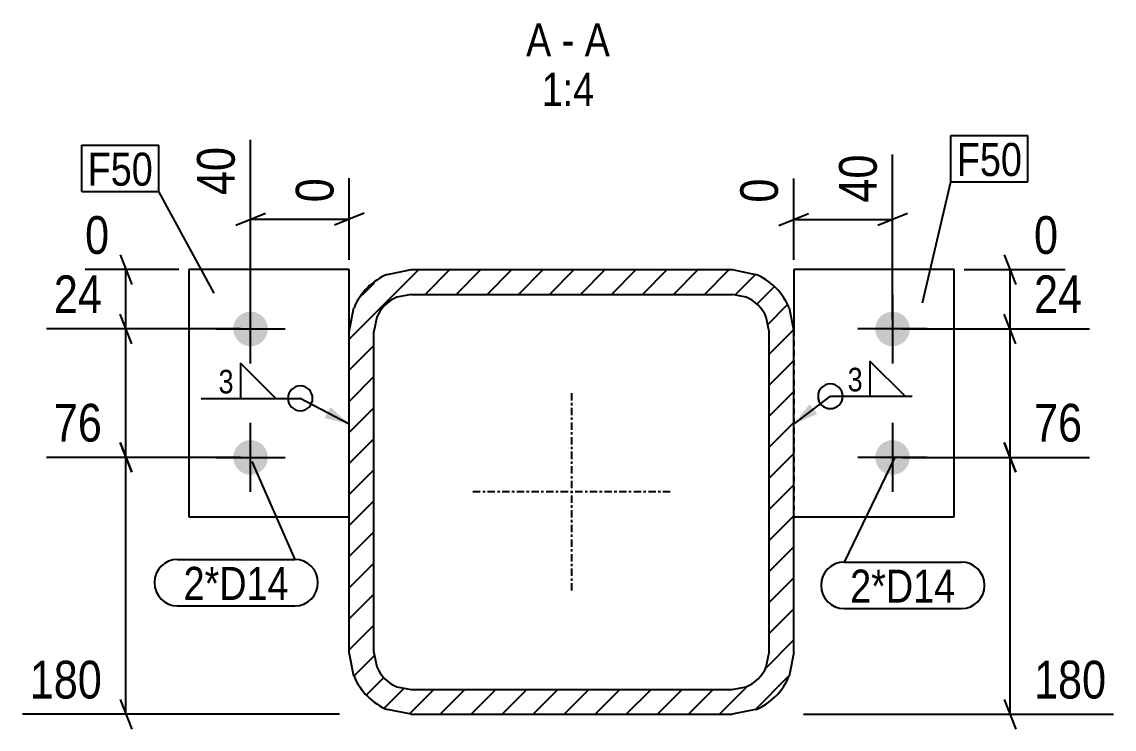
# Model space of a CAD drawing. Header units: millimetres. Extents: x 12 to 42742, y 6 to 829.
# Drawn here: x 26726.4 to 27168.8, y 9.6 to 295.9 of the extents above; entities that cross this region are included whole.
import ezdxf

# ---------------------------------------------------------------- set-up
doc = ezdxf.new("R2010")
doc.units = ezdxf.units.MM
doc.linetypes.add('DXK_LINE_DOT2', pattern=[3.9198, 1.9599, -1.9599])
doc.linetypes.add('DXK_LINE_DOT3', pattern=[5.9187, 2.979, -0.9799, 0.9799, -0.9799])
for name, color, linetype in [('MÅLSÆTNING', 7, 'Continuous'), ('STÅL', 7, 'Continuous'), ('TEKST', 7, 'Continuous')]:
    doc.layers.add(name, color=color, linetype=linetype)
doc.styles.add('Arial Narrow', font='ARIALN.TTF', dxfattribs={"height": 0.2})

msp = doc.modelspace()

# ---------------------------------------------------------------- hatches: boundary and pattern name
at = {"layer": 'STÅL', "linetype": 'Continuous'}
h = msp.add_hatch(dxfattribs=at)
h.set_pattern_fill('', scale=2.8, style=0, pattern_type=0)
h.set_pattern_definition([(45, (26860.9285, 31.033), (-6.28618, 6.28618), [])])
h.paths.add_polyline_path([(26859.03, 40.6), (26860.93, 31.03), (26866.35, 22.92), (26874.46, 17.5), (26884.03, 15.6), (27014.03, 15.6), (27023.59, 17.5), (27031.7, 22.92), (27037.12, 31.03), (27039.03, 40.6), (27039.03, 170.6), (27037.12, 180.17), (27031.7, 188.28), (27023.59, 193.7), (27014.03, 195.6), (26884.03, 195.6), (26874.46, 193.7), (26866.35, 188.28), (26860.93, 180.17), (26859.03, 170.6)])
h.paths.add_polyline_path([(26870.17, 176.34), (26873.42, 181.21), (26878.29, 184.46), (26884.03, 185.6), (27014.03, 185.6), (27019.77, 184.46), (27024.63, 181.21), (27027.88, 176.34), (27029.03, 170.6), (27029.03, 40.6), (27027.88, 34.86), (27024.63, 29.99), (27019.77, 26.74), (27014.03, 25.6), (26884.03, 25.6), (26878.29, 26.74), (26873.42, 29.99), (26870.17, 34.86), (26869.03, 40.6), (26869.03, 170.6)])
for points in [[(26819.03, 178.6, -1), (26819.03, 164.6, -1)], [(27079.03, 164.6, -1), (27079.03, 178.6, -1)], [(26819.03, 126.6, -1), (26819.03, 112.6, -1)], [(27079.03, 112.6, -1), (27079.03, 126.6, -1)]]:
    msp.add_hatch(color=96, dxfattribs=at).paths.add_polyline_path(points)
at = {"layer": 'TEKST', "linetype": 'Continuous'}
for points in [[(26851.33, 139.96), (26859.03, 133.1), (26849.01, 135.53)], [(27048.51, 137.15), (27039.03, 133.1), (27045.48, 141.13)]]:
    msp.add_hatch(color=3, dxfattribs=at).paths.add_polyline_path(points)

# ---------------------------------------------------------------- linework, layer by layer
at = {"layer": 'MÅLSÆTNING', "color": 7, "linetype": 'Continuous'}
for p, q in [((26819.03, 175.6), (26819.03, 248.2)), ((27079.03, 175.6), (27079.03, 242.24)), ((26859.03, 199.6), (26859.03, 232.62)), ((27039.03, 199.6), (27039.03, 232.49)), ((26813.03, 213.67), (26825.03, 218.47)), ((26865.03, 218.47), (26853.03, 213.67)), ((27033.03, 213.54), (27045.03, 218.34)), ((27085.03, 218.34), (27073.03, 213.54)), ((26819.03, 216.07), (26859.03, 216.07)), ((27039.03, 215.94), (27079.03, 215.94)), ((26766.18, 201.6), (26770.98, 189.6)), ((27124.21, 201.6), (27129.01, 189.6)), ((26768.58, 171.6), (26768.58, 195.6)), ((27126.61, 171.6), (27126.61, 195.6)), ((26770.98, 165.6), (26766.18, 177.6)), ((26770.98, 165.6), (26766.18, 177.6)), ((27129.01, 165.6), (27124.21, 177.6)), ((27129.01, 165.6), (27124.21, 177.6)), ((26815.03, 171.6), (26736.45, 171.6)), ((26815.03, 171.6), (26736.45, 171.6)), ((26768.58, 119.6), (26768.58, 171.6)), ((27083.03, 171.6), (27158.74, 171.6)), ((27083.03, 171.6), (27158.74, 171.6)), ((27126.61, 119.6), (27126.61, 171.6)), ((26770.98, 113.6), (26766.18, 125.6)), ((26766.18, 125.6), (26770.98, 113.6)), ((27129.01, 113.6), (27124.21, 125.6)), ((27124.21, 125.6), (27129.01, 113.6)), ((26815.03, 119.6), (26736.45, 119.6)), ((26815.03, 119.6), (26736.45, 119.6)), ((26768.58, 15.6), (26768.58, 119.6)), ((27083.03, 119.6), (27158.74, 119.6)), ((27083.03, 119.6), (27158.74, 119.6)), ((27126.61, 15.6), (27126.61, 119.6)), ((26766.18, 21.6), (26770.98, 9.6)), ((27124.21, 21.6), (27129.01, 9.6)), ((26855.03, 15.6), (26726.7, 15.6)), ((27043.03, 15.6), (27168.49, 15.6))]:
    msp.add_line(p, q, dxfattribs=at)
at = {"layer": 'STÅL', "color": 2, "linetype": 'Continuous'}
for p, q in [((26794.03, 195.6), (26794.03, 95.6)), ((26859.03, 195.6), (26794.03, 195.6)), ((26859.03, 170.6), (26859.03, 195.6)), ((26874.46, 193.7), (26884.03, 195.6)), ((26884.03, 195.6), (27014.03, 195.6)), ((27014.03, 195.6), (27023.59, 193.7)), ((27104.03, 195.6), (27039.03, 195.6)), ((27039.03, 195.6), (27039.03, 170.6)), ((27104.03, 95.6), (27104.03, 195.6)), ((26884.03, 185.6), (26878.29, 184.46)), ((26884.03, 185.6), (27014.03, 185.6)), ((27019.77, 184.46), (27014.03, 185.6)), ((26859.03, 170.6), (26860.93, 180.17)), ((27037.12, 180.17), (27039.03, 170.6)), ((26870.17, 176.34), (26869.03, 170.6)), ((27029.03, 170.6), (27027.88, 176.34)), ((26859.03, 40.6), (26859.03, 170.6)), ((26869.03, 40.6), (26869.03, 170.6)), ((27029.03, 40.6), (27029.03, 170.6)), ((27039.03, 40.6), (27039.03, 170.6)), ((26794.03, 95.6), (26859.03, 95.6)), ((27039.03, 95.6), (27104.03, 95.6)), ((26860.93, 31.03), (26859.03, 40.6)), ((26869.03, 40.6), (26870.17, 34.86)), ((27027.88, 34.86), (27029.03, 40.6)), ((27039.03, 40.6), (27037.12, 31.03)), ((26878.29, 26.74), (26884.03, 25.6)), ((27014.03, 25.6), (27019.77, 26.74)), ((26884.03, 25.6), (27014.03, 25.6)), ((26884.03, 15.6), (26874.46, 17.5)), ((26884.03, 15.6), (27014.03, 15.6)), ((27023.59, 17.5), (27014.03, 15.6))]:
    msp.add_line(p, q, dxfattribs=at)
at = {"layer": 'STÅL', "color": 96, "linetype": 'Continuous'}
for p, q in [((26819.03, 157.6), (26819.03, 185.6)), ((27079.03, 185.6), (27079.03, 157.6)), ((26805.03, 171.6), (26833.03, 171.6)), ((27093.03, 171.6), (27065.03, 171.6)), ((26819.03, 105.6), (26819.03, 133.6)), ((27079.03, 133.6), (27079.03, 105.6)), ((26805.03, 119.6), (26833.03, 119.6)), ((27093.03, 119.6), (27065.03, 119.6))]:
    msp.add_line(p, q, dxfattribs=at)
at = {"layer": 'STÅL', "color": 7, "linetype": 'DXK_LINE_DOT2'}
for p, q in [((26859.03, 95.6), (26859.03, 170.6)), ((27039.03, 170.6), (27039.03, 95.6))]:
    msp.add_line(p, q, dxfattribs=at)
at = {"layer": 'STÅL', "color": 7, "linetype": 'DXK_LINE_DOT3'}
for p, q in [((26949.03, 145.6), (26949.03, 65.6)), ((26989.03, 105.6), (26909.03, 105.6))]:
    msp.add_line(p, q, dxfattribs=at)
at = {"layer": 'STÅL', "color": 2, "linetype": 'Continuous'}
for centre, radius, start, end in [((26884.03, 170.6), 25, 112.5, 157.5), ((27014.03, 170.6), 25, 22.5, 67.5), ((26884.03, 170.6), 15, 112.5, 157.5), ((27014.03, 170.6), 15, 22.5, 67.5), ((26884.03, 40.6), 25, 202.5, 247.5), ((26884.03, 40.6), 15, 202.5, 247.5), ((27014.03, 40.6), 15, 292.5, 337.5), ((27014.03, 40.6), 25, 292.5, 337.5)]:
    msp.add_arc(centre, radius, start, end, dxfattribs=at)
at = {"layer": 'TEKST', "color": 7, "linetype": 'Continuous'}
for p, q in [((27102.65, 249.91), (27133.88, 249.91)), ((27102.65, 231.11), (27102.65, 249.91)), ((27133.88, 231.11), (27133.88, 249.91)), ((26750.66, 245.99), (26781.89, 245.99)), ((26750.66, 227.19), (26750.66, 245.99)), ((26781.89, 227.19), (26781.89, 245.99)), ((27091.22, 182.14), (27102.65, 231.11)), ((27102.65, 231.11), (27133.88, 231.11)), ((26750.66, 227.19), (26781.89, 227.19)), ((26819.52, 117.99), (26836.94, 78.31)), ((27079.83, 119.43), (27059.46, 77.21)), ((26789.51, 78.31), (26836.94, 78.31)), ((27059.46, 77.21), (27106.89, 77.21)), ((26789.51, 59.51), (26836.94, 59.51)), ((27059.46, 58.41), (27106.89, 58.41))]:
    msp.add_line(p, q, dxfattribs=at)
at = {"layer": 'TEKST', "color": 3, "linetype": 'Continuous'}
for p, q in [((26859.03, 133.1), (26839.18, 143.51)), ((27039.03, 133.1), (27053.85, 144.34))]:
    msp.add_line(p, q, dxfattribs=at)
for centre, start, end in [((26839.18, 143.51), 90, 270), ((26839.18, 143.51), 270, 90), ((27053.85, 144.34), 90, 270)]:
    msp.add_arc(centre, 5, start, end, dxfattribs=at)
at = {"layer": 'TEKST', "color": 7, "linetype": 'Continuous'}
for centre, start, end in [((26789.51, 68.91), 90, 270), ((26836.94, 68.91), 270, 90), ((27059.46, 67.81), 90, 270), ((27106.89, 67.81), 270, 90)]:
    msp.add_arc(centre, 9.4, start, end, dxfattribs=at)

# ---------------------------------------------------------------- wipeouts: each hides what was drawn before it
at = {"color": 0, "linetype": 'Continuous'}
for points, layer in [([(26815.83, 248.48), (26793.43, 248.48), (26793.43, 222.58), (26815.83, 222.58)], 'MÅLSÆTNING'), ([(26762.07, 174.8), (26762.07, 197.2), (26736.17, 197.2), (26736.17, 174.8)], 'MÅLSÆTNING'), ([(27159.02, 174.8), (27159.02, 197.2), (27133.12, 197.2), (27133.12, 174.8)], 'MÅLSÆTNING'), ([(26762.07, 122.8), (26762.07, 145.2), (26736.17, 145.2), (26736.17, 122.8)], 'MÅLSÆTNING'), ([(27159.02, 122.8), (27159.02, 145.2), (27133.12, 145.2), (27133.12, 122.8)], 'MÅLSÆTNING'), ([(26762.07, 18.8), (26762.07, 41.2), (26726.42, 41.2), (26726.42, 18.8)], 'MÅLSÆTNING'), ([(27168.77, 18.8), (27168.77, 41.2), (27133.12, 41.2), (27133.12, 18.8)], 'MÅLSÆTNING'), ([(26940.85, 281.91), (26940.85, 295.91), (26930.62, 295.91), (26930.62, 281.91)], 'TEKST'), ([(26950.15, 281.91), (26950.15, 295.91), (26945.05, 295.91), (26945.05, 281.91)], 'TEKST'), ([(26964.57, 281.91), (26964.57, 295.91), (26954.35, 295.91), (26954.35, 281.91)], 'TEKST'), ([(26958.26, 261.91), (26958.26, 275.91), (26936.93, 275.91), (26936.93, 261.91)], 'TEKST')]:
    msp.add_wipeout(points, dxfattribs=at).dxf.layer = layer
at = {"color": 0}
for points in [[(26779.49, 229.59), (26779.49, 243.59), (26753.06, 243.59), (26753.06, 229.59)], [(27131.48, 233.51), (27131.48, 247.51), (27105.05, 247.51), (27105.05, 233.51)], [(26812.98, 144.71), (26812.98, 156.31), (26805.28, 156.31), (26805.28, 144.71)], [(27067.74, 145.54), (27067.74, 157.14), (27060.05, 157.14), (27060.05, 145.54)], [(26834.54, 61.91), (26834.54, 75.91), (26791.91, 75.91), (26791.91, 61.91)], [(27104.49, 60.81), (27104.49, 74.81), (27061.86, 74.81), (27061.86, 60.81)]]:
    msp.add_wipeout(points, dxfattribs=at).dxf.layer = 'TEKST'

# ---------------------------------------------------------------- next in the draw order: linework, layer by layer
at = {"layer": 'MÅLSÆTNING', "color": 7, "linetype": 'Continuous'}
for p, q in [((26790.03, 195.6), (26752.03, 195.6)), ((27108.03, 195.6), (27148.99, 195.6))]:
    msp.add_line(p, q, dxfattribs=at)
at = {"layer": 'TEKST', "color": 7, "linetype": 'Continuous'}
msp.add_line((26804.35, 186.09), (26781.89, 227.19), dxfattribs=at)
at = {"layer": 'TEKST', "color": 3, "linetype": 'Continuous'}
for p, q in [((26829.32, 143.51), (26815.03, 157.79)), ((26815.03, 157.79), (26815.03, 143.51)), ((27084.09, 144.34), (27069.8, 158.62)), ((27069.8, 158.62), (27069.8, 144.34)), ((26799.08, 143.51), (26839.18, 143.51)), ((26815.03, 143.51), (26829.32, 143.51)), ((27053.85, 144.34), (27086.94, 144.34)), ((27069.8, 144.34), (27084.09, 144.34))]:
    msp.add_line(p, q, dxfattribs=at)
msp.add_arc((27053.85, 144.34), 5, 270, 90, dxfattribs=at)

# ---------------------------------------------------------------- next in the draw order: texts
at = {"layer": 'MÅLSÆTNING', "color": 3, "linetype": 'Continuous', "style": 'Arial Narrow'}
msp.add_text('40', height=15.271, rotation=90.0002, dxfattribs=at).set_placement((26812.63, 225.78))
for s, p in [('24', (26739.37, 178)), ('24', (27136.32, 178)), ('76', (26739.37, 126)), ('76', (27136.32, 126)), ('180', (26729.62, 22)), ('180', (27136.32, 22))]:
    msp.add_text(s, height=15.271, dxfattribs=at).set_placement(p)
at = {"layer": 'TEKST', "color": 3, "linetype": 'Continuous', "style": 'Arial Narrow'}
for s, height, p in [('A', 13.36, (26930.62, 281.91)), ('A', 13.36, (26954.35, 281.91)), ('-', 13.36, (26945.05, 281.91)), ('1:4', 13.362, (26936.93, 261.91))]:
    msp.add_text(s, height=height, dxfattribs=at).set_placement(p)
at = {"layer": 'TEKST', "color": 3, "style": 'Arial Narrow'}
for p in [(26806.08, 145.51), (27060.85, 146.34)]:
    msp.add_text('3', height=9.54, dxfattribs=at).set_placement(p)

# ---------------------------------------------------------------- next in the draw order: wipeouts: each hides what was drawn before it
at = {"color": 0, "linetype": 'Continuous'}
for points in [[(27075.83, 245.44), (27053.43, 245.44), (27053.43, 219.54), (27075.83, 219.54)], [(26855.83, 235.82), (26833.43, 235.82), (26833.43, 219.67), (26855.83, 219.67)], [(27035.83, 235.69), (27013.43, 235.69), (27013.43, 219.54), (27035.83, 219.54)], [(26764.98, 198.8), (26764.98, 221.2), (26748.83, 221.2), (26748.83, 198.8)], [(27149.27, 198.8), (27149.27, 221.2), (27133.12, 221.2), (27133.12, 198.8)]]:
    msp.add_wipeout(points, dxfattribs=at).dxf.layer = 'MÅLSÆTNING'
at = {"color": 0}
for points in [[(26779.49, 229.59), (26779.49, 243.59), (26753.06, 243.59), (26753.06, 229.59)], [(27131.48, 233.51), (27131.48, 247.51), (27105.05, 247.51), (27105.05, 233.51)], [(26834.54, 61.91), (26834.54, 75.91), (26791.91, 75.91), (26791.91, 61.91)], [(27104.49, 60.81), (27104.49, 74.81), (27061.86, 74.81), (27061.86, 60.81)]]:
    msp.add_wipeout(points, dxfattribs=at).dxf.layer = 'TEKST'

# ---------------------------------------------------------------- next in the draw order: texts
at = {"layer": 'MÅLSÆTNING', "color": 3, "linetype": 'Continuous', "style": 'Arial Narrow'}
for s, height, p in [('40', 15.271, (27072.63, 222.74)), ('0', 15.27, (26852.63, 222.87)), ('0', 15.27, (27032.63, 222.74))]:
    msp.add_text(s, height=height, rotation=90.0002, dxfattribs=at).set_placement(p)
for p in [(26752.03, 202), (27136.32, 202)]:
    msp.add_text('0', height=15.27, dxfattribs=at).set_placement(p)
at = {"layer": 'TEKST', "color": 3, "style": 'Arial Narrow'}
for s, p in [('F50', (27105.05, 233.51)), ('F50', (26753.06, 229.59)), ('2*D14', (26791.91, 61.91)), ('2*D14', (27061.86, 60.81))]:
    msp.add_text(s, height=13.362, dxfattribs=at).set_placement(p)

doc.saveas('drawing.dxf')
